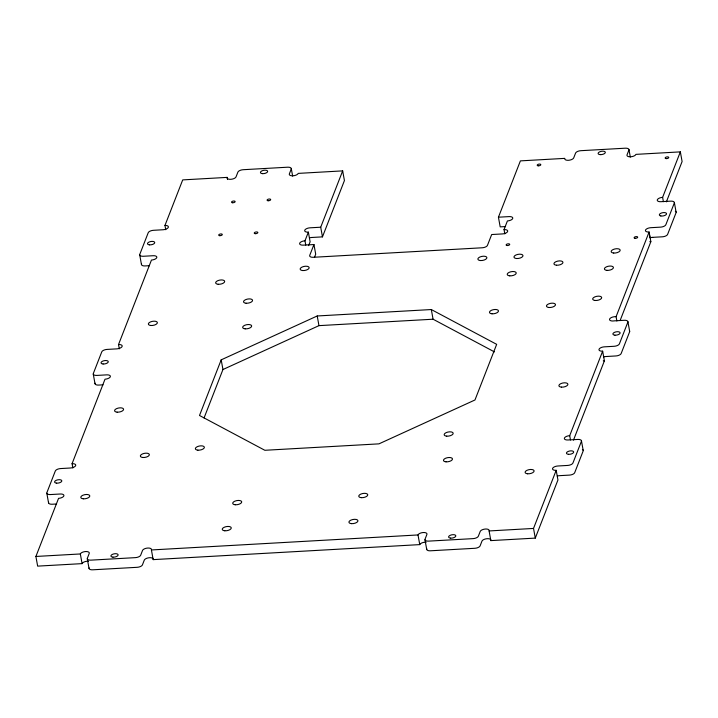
<?xml version="1.0" encoding="UTF-8"?>
<svg xmlns="http://www.w3.org/2000/svg" width="718" height="718" viewBox="0 0 718 718"><rect width="100%" height="100%" fill="white"/><g stroke="black" fill="none" stroke-linecap="round" stroke-linejoin="round"><path stroke-width="1.08" d="M88.493 561.216A4.577 2.055 -10.3 0 0 82.085 563.63L37.65 566.125L35.9 556.459L58.562 498.346A4.577 2.055 -10.3 0 0 63.848 495.923A4.577 2.055 -10.3 0 0 60.249 494.011L50.475 494.558A4.577 2.055 -10.3 0 1 46.876 492.647L55.322 470.981A4.577 2.055 -10.3 0 1 60.608 468.567L70.382 468.01A4.577 2.055 -10.3 0 0 75.668 465.596A4.577 2.055 -10.3 0 0 72.069 463.684L105.016 379.194A4.577 2.055 -10.3 0 0 110.303 376.779A4.577 2.055 -10.3 0 0 106.704 374.859L96.93 375.415A4.577 2.055 -10.3 0 1 93.331 373.495L101.776 351.838A4.577 2.055 -10.3 0 1 107.063 349.415L116.837 348.867A4.577 2.055 -10.3 0 0 122.123 346.453A4.577 2.055 -10.3 0 0 118.524 344.532L151.462 260.051A4.577 2.055 -10.3 0 0 156.757 257.627A4.577 2.055 -10.3 0 0 153.158 255.716L143.295 256.272A4.577 2.055 -10.3 0 1 139.786 254.351L148.222 232.713A4.577 2.055 -10.3 0 1 153.508 230.299L163.282 229.742A4.577 2.055 -10.3 0 0 168.317 227.346A4.577 2.055 -10.3 0 0 164.969 225.416L182.713 179.895L227.148 177.391A4.577 2.055 -10.3 0 0 230.747 179.312A4.577 2.055 -10.3 0 0 236.034 176.888L237.891 172.123A4.577 2.055 -10.3 0 1 243.178 169.708L287.613 167.204A4.577 2.055 -10.3 0 1 291.212 169.125L289.354 173.891A4.577 2.055 -10.3 0 0 292.953 175.802A4.577 2.055 -10.3 0 0 298.239 173.388L342.666 170.884L344.425 180.559L322.463 236.877L311.8 237.478A4.577 2.055 -10.3 0 0 309.467 237.9M221.189 359.853L199.505 415.489L264.852 450.285L378.951 443.859L474.975 399.98L496.668 344.344L431.321 309.548L317.212 315.974L221.189 359.853L222.948 369.528L204.065 417.948M305.76 245.107L304.979 240.808L308.354 232.147A4.577 2.055 -10.3 0 1 304.755 230.227A4.577 2.055 -10.3 0 1 310.05 227.812L320.713 227.211L342.666 170.884M308.605 245.664L310.113 241.813L308.354 232.147M304.979 240.808A4.577 2.055 -10.3 0 0 299.693 243.222A4.577 2.055 -10.3 0 0 303.292 245.143L313.954 244.542L309.727 255.375A4.577 2.055 -10.3 0 0 313.326 257.286L482.164 247.782A4.577 2.055 -10.3 0 0 487.459 245.368L491.677 234.535L502.34 233.933A4.577 2.055 -10.3 0 0 507.626 231.519A4.577 2.055 -10.3 0 0 504.027 229.598L507.411 220.938A4.577 2.055 -10.3 0 0 512.697 218.514A4.577 2.055 -10.3 0 0 509.098 216.603L498.436 217.204L500.186 226.87L505.562 226.574M314.556 257.161L315.705 254.208L313.954 244.542M498.436 217.204L520.397 160.877L564.824 158.373A4.577 2.055 -10.3 0 0 568.423 160.293A4.577 2.055 -10.3 0 0 573.709 157.879L575.567 153.113A4.577 2.055 -10.3 0 1 580.862 150.69L625.288 148.195A4.577 2.055 -10.3 0 1 628.887 150.107L627.029 154.873A4.577 2.055 -10.3 0 0 630.628 156.793A4.577 2.055 -10.3 0 0 635.915 154.37L680.35 151.875L682.1 161.541L666.376 201.866M426.788 548.875A4.577 2.055 -10.3 0 0 430.387 550.796L474.822 548.292A4.577 2.055 -10.3 0 0 480.109 545.877L481.966 541.112A4.577 2.055 -10.3 0 1 487.253 538.688A4.577 2.055 -10.3 0 1 490.852 540.609L535.287 538.105L533.528 528.439L556.19 470.326A4.577 2.055 -10.3 0 1 552.591 468.405A4.577 2.055 -10.3 0 1 557.877 465.991L567.651 465.435A4.577 2.055 -10.3 0 0 572.937 463.02L581.392 441.355A4.577 2.055 -10.3 0 0 577.793 439.443L568.01 439.99A4.577 2.055 -10.3 0 1 564.42 438.079A4.577 2.055 -10.3 0 1 569.706 435.664L602.644 351.174A4.577 2.055 -10.3 0 1 599.045 349.262A4.577 2.055 -10.3 0 1 604.332 346.839L614.105 346.291A4.577 2.055 -10.3 0 0 619.392 343.877L627.837 322.211A4.577 2.055 -10.3 0 0 624.247 320.291L614.464 320.847A4.577 2.055 -10.3 0 1 609.591 319.088A4.577 2.055 -10.3 0 1 616.089 316.683L649.099 232.022A4.577 2.055 -10.3 0 1 645.5 230.11A4.577 2.055 -10.3 0 1 650.786 227.696A4.577 2.055 -10.3 0 1 651.064 227.678L660.56 227.139A4.577 2.055 -10.3 0 0 665.846 224.725L674.292 203.059A4.577 2.055 -10.3 0 0 670.693 201.148L660.919 201.695A4.577 2.055 -10.3 0 1 657.32 199.783A4.577 2.055 -10.3 0 1 662.615 197.36L680.35 151.875M535.287 538.105L557.94 479.992L556.19 470.326M573.485 440.116L604.394 360.84L602.644 351.174M620.289 320.084L650.849 241.697L649.099 232.022M222.948 369.528L318.963 325.64L433.071 319.214L494.46 351.901M149.434 265.696L145.045 265.938A4.577 2.055 -10.3 0 1 141.536 264.018M652.815 237.344L662.31 236.814A4.577 2.055 -10.3 0 0 667.605 234.391L676.051 212.734A4.577 2.055 -10.3 0 0 675.342 211.272M103.024 384.839L98.68 385.081A4.577 2.055 -10.3 0 1 95.081 383.17M56.569 503.982L52.226 504.233A4.577 2.055 -10.3 0 1 48.627 502.313M35.9 556.459L80.335 553.955A4.577 2.055 -10.3 0 1 85.621 551.541A4.577 2.055 -10.3 0 1 89.22 553.452L87.363 558.227A4.577 2.055 -10.3 0 0 90.962 560.139L135.388 557.635A4.577 2.055 -10.3 0 0 140.674 555.22L142.532 550.455A4.577 2.055 -10.3 0 1 147.827 548.04A4.577 2.055 -10.3 0 1 151.417 549.952L418.011 534.946A4.577 2.055 -10.3 0 1 423.297 532.523A4.577 2.055 -10.3 0 1 426.896 534.443L425.038 539.209A4.577 2.055 -10.3 0 0 428.637 541.121L473.063 538.626A4.577 2.055 -10.3 0 0 478.359 536.202L480.216 531.437A4.577 2.055 -10.3 0 1 485.503 529.022A4.577 2.055 -10.3 0 1 489.102 530.943L533.528 528.439M89.113 567.893A4.577 2.055 -10.3 0 0 92.712 569.805L137.138 567.31A4.577 2.055 -10.3 0 0 142.433 564.886L144.291 560.121A4.577 2.055 -10.3 0 1 149.577 557.707A4.577 2.055 -10.3 0 1 153.176 559.627L419.761 544.612A4.577 2.055 -10.3 0 1 426.169 542.207M674.364 202.512L676.114 212.178M662.615 197.36L663.387 201.659M649.431 234.615L650.014 237.837A4.577 2.055 -10.3 0 1 652.68 237.353M628.959 149.559L630.314 157.08M627.909 321.655L629.659 331.33M616.089 316.683L616.87 320.982M581.454 440.807L583.204 450.473M569.706 435.664L570.478 439.954M504.027 229.598L504.808 233.897M489.102 530.943L490.852 540.609M431.321 309.548L433.071 319.214M424.966 539.756L426.725 549.432M418.011 534.946L419.761 544.612M320.713 227.211L322.463 236.877M291.275 168.568L292.639 176.089M317.212 315.974L318.963 325.64M227.148 177.391L227.534 179.536M164.969 225.416L165.741 229.715M139.714 254.899L141.464 264.565M118.524 344.532L119.305 348.831M151.417 549.952L153.176 559.627M93.259 374.051L95.009 383.717M72.069 463.684L72.85 467.983M87.291 558.775L89.041 568.441M80.335 553.955L82.085 563.63M46.805 493.194L48.555 502.869M650.849 241.697A4.577 2.055 -10.3 0 1 649.79 241.688M629.417 330.827A4.577 2.055 -10.3 0 1 629.596 331.878L621.151 353.543A4.577 2.055 -10.3 0 1 615.856 355.957L606.082 356.514A4.577 2.055 -10.3 0 0 603.748 356.927M604.394 360.84A4.577 2.055 -10.3 0 1 603.273 360.831M582.433 449.567A4.577 2.055 -10.3 0 1 583.142 451.03L574.696 472.695A4.577 2.055 -10.3 0 1 569.41 475.11L559.627 475.657A4.577 2.055 -10.3 0 0 557.294 476.07M660.847 215.965A3.662 1.642 -10.3 0 0 666.555 213.955A3.662 1.642 -10.3 0 0 661.466 213.004A3.662 1.642 -10.3 0 0 660.847 215.965M232.551 202.745A1.831 0.826 -10.3 0 0 235.136 201.561A1.831 0.826 -10.3 0 0 232.318 201.336A1.831 0.826 -10.3 0 0 232.551 202.745M219.708 235.675A1.831 0.826 -10.3 0 0 222.302 234.49A1.831 0.826 -10.3 0 0 219.475 234.265A1.831 0.826 -10.3 0 0 219.708 235.675M268.092 200.744A1.831 0.826 -10.3 0 0 270.686 199.559A1.831 0.826 -10.3 0 0 267.859 199.335A1.831 0.826 -10.3 0 0 268.092 200.744M255.258 233.673A1.831 0.826 -10.3 0 0 257.843 232.488A1.831 0.826 -10.3 0 0 255.025 232.264A1.831 0.826 -10.3 0 0 255.258 233.673M235.235 504.763A4.577 2.055 -10.3 0 0 241.715 501.801A4.577 2.055 -10.3 0 0 234.66 501.254A4.577 2.055 -10.3 0 0 235.235 504.763M224.797 530.781A4.577 2.055 -10.3 0 0 231.268 527.82A4.577 2.055 -10.3 0 0 224.213 527.263A4.577 2.055 -10.3 0 0 224.797 530.781M361.289 497.664A4.577 2.055 -10.3 0 0 367.76 494.711A4.577 2.055 -10.3 0 0 360.705 494.155A4.577 2.055 -10.3 0 0 361.289 497.664M351.461 523.646A4.577 2.055 -10.3 0 0 357.932 520.685A4.577 2.055 -10.3 0 0 350.878 520.137A4.577 2.055 -10.3 0 0 351.461 523.646M218.191 284.274A4.577 2.055 -10.3 0 0 224.671 281.312A4.577 2.055 -10.3 0 0 217.617 280.756A4.577 2.055 -10.3 0 0 218.191 284.274M556.468 265.22A4.577 2.055 -10.3 0 0 562.948 262.267A4.577 2.055 -10.3 0 0 555.894 261.711A4.577 2.055 -10.3 0 0 556.468 265.22M549.01 307.51A4.577 2.055 -10.3 0 0 555.49 304.549A4.577 2.055 -10.3 0 0 548.435 303.992A4.577 2.055 -10.3 0 0 549.01 307.51M142.882 457.501A4.577 2.055 -10.3 0 0 149.362 454.548A4.577 2.055 -10.3 0 0 142.308 453.991A4.577 2.055 -10.3 0 0 142.882 457.501M246.086 303.229A4.577 2.055 -10.3 0 0 252.556 300.268A4.577 2.055 -10.3 0 0 245.502 299.711A4.577 2.055 -10.3 0 0 246.086 303.229M446.004 461.836A4.577 2.055 -10.3 0 0 452.484 458.883A4.577 2.055 -10.3 0 0 445.42 458.326A4.577 2.055 -10.3 0 0 446.004 461.836M83.324 498.813A4.577 2.055 -10.3 0 0 89.804 495.851A4.577 2.055 -10.3 0 0 82.749 495.303A4.577 2.055 -10.3 0 0 83.324 498.813M480.414 260.544A4.577 2.055 -10.3 0 0 486.885 257.591A4.577 2.055 -10.3 0 0 479.83 257.035A4.577 2.055 -10.3 0 0 480.414 260.544M527.64 473.79A4.577 2.055 -10.3 0 0 534.111 470.837A4.577 2.055 -10.3 0 0 527.057 470.281A4.577 2.055 -10.3 0 0 527.64 473.79M302.682 270.551A4.577 2.055 -10.3 0 0 309.162 267.599A4.577 2.055 -10.3 0 0 302.107 267.042A4.577 2.055 -10.3 0 0 302.682 270.551M117.106 412.159A4.577 2.055 -10.3 0 0 123.586 409.197A4.577 2.055 -10.3 0 0 116.531 408.65A4.577 2.055 -10.3 0 0 117.106 412.159M595.204 300.483A4.577 2.055 -10.3 0 0 601.684 297.53A4.577 2.055 -10.3 0 0 594.63 296.974A4.577 2.055 -10.3 0 0 595.204 300.483M561.422 387.137A4.577 2.055 -10.3 0 0 567.902 384.184A4.577 2.055 -10.3 0 0 560.848 383.627A4.577 2.055 -10.3 0 0 561.422 387.137M150.897 325.505A4.577 2.055 -10.3 0 0 157.368 322.544A4.577 2.055 -10.3 0 0 150.313 321.996A4.577 2.055 -10.3 0 0 150.897 325.505M606.952 270.372A4.577 2.055 -10.3 0 0 613.423 267.41A4.577 2.055 -10.3 0 0 606.369 266.863A4.577 2.055 -10.3 0 0 606.952 270.372M613.702 253.041A4.577 2.055 -10.3 0 0 620.181 250.079A4.577 2.055 -10.3 0 0 613.127 249.532A4.577 2.055 -10.3 0 0 613.702 253.041M509.753 275.847A4.577 2.055 -10.3 0 0 516.233 272.885A4.577 2.055 -10.3 0 0 509.179 272.337A4.577 2.055 -10.3 0 0 509.753 275.847M516.511 258.516A4.577 2.055 -10.3 0 0 522.982 255.554A4.577 2.055 -10.3 0 0 515.928 255.007A4.577 2.055 -10.3 0 0 516.511 258.516M538.213 165.813A1.831 0.826 -10.3 0 0 540.798 164.628A1.831 0.826 -10.3 0 0 537.979 164.404A1.831 0.826 -10.3 0 0 538.213 165.813M666.169 158.606A1.831 0.826 -10.3 0 0 668.763 157.422A1.831 0.826 -10.3 0 0 665.945 157.197A1.831 0.826 -10.3 0 0 666.169 158.606M507.132 245.529A1.831 0.826 -10.3 0 0 509.717 244.344A1.831 0.826 -10.3 0 0 506.899 244.129A1.831 0.826 -10.3 0 0 507.132 245.529M635.107 238.322A1.831 0.826 -10.3 0 0 637.692 237.146A1.831 0.826 -10.3 0 0 634.874 236.922A1.831 0.826 -10.3 0 0 635.107 238.322M446.704 436.158A4.577 2.055 -10.3 0 0 453.184 433.196A4.577 2.055 -10.3 0 0 446.129 432.649A4.577 2.055 -10.3 0 0 446.704 436.158M492.001 313.802A4.577 2.055 -10.3 0 0 498.48 310.84A4.577 2.055 -10.3 0 0 491.426 310.293A4.577 2.055 -10.3 0 0 492.001 313.802M197.89 450.168A4.577 2.055 -10.3 0 0 204.37 447.206A4.577 2.055 -10.3 0 0 197.315 446.659A4.577 2.055 -10.3 0 0 197.89 450.168M245.188 328.853A4.577 2.055 -10.3 0 0 251.668 325.891A4.577 2.055 -10.3 0 0 244.614 325.344A4.577 2.055 -10.3 0 0 245.188 328.853M450.635 538.132A3.662 1.642 -10.3 0 0 455.813 535.763A3.662 1.642 -10.3 0 0 450.168 535.323A3.662 1.642 -10.3 0 0 450.635 538.132M112.95 557.15A3.662 1.642 -10.3 0 0 118.129 554.781A3.662 1.642 -10.3 0 0 112.493 554.341A3.662 1.642 -10.3 0 0 112.95 557.15M103.087 363.99A3.662 1.642 -10.3 0 0 108.265 361.621A3.662 1.642 -10.3 0 0 102.62 361.181A3.662 1.642 -10.3 0 0 103.087 363.99M56.632 483.142A3.662 1.642 -10.3 0 0 61.811 480.773A3.662 1.642 -10.3 0 0 56.175 480.333A3.662 1.642 -10.3 0 0 56.632 483.142M149.532 244.856A3.662 1.642 -10.3 0 0 154.72 242.487A3.662 1.642 -10.3 0 0 149.075 242.047A3.662 1.642 -10.3 0 0 149.532 244.856M262.474 173.648A3.662 1.642 -10.3 0 0 267.652 171.279A3.662 1.642 -10.3 0 0 262.007 170.839A3.662 1.642 -10.3 0 0 262.474 173.648M600.149 154.63A3.662 1.642 -10.3 0 0 605.328 152.27A3.662 1.642 -10.3 0 0 599.692 151.821A3.662 1.642 -10.3 0 0 600.149 154.63M614.94 335.171A3.662 1.642 -10.3 0 0 620.119 332.802A3.662 1.642 -10.3 0 0 614.473 332.362A3.662 1.642 -10.3 0 0 614.94 335.171M568.485 454.314A3.662 1.642 -10.3 0 0 573.664 451.945A3.662 1.642 -10.3 0 0 568.019 451.505A3.662 1.642 -10.3 0 0 568.485 454.314"/></g></svg>
